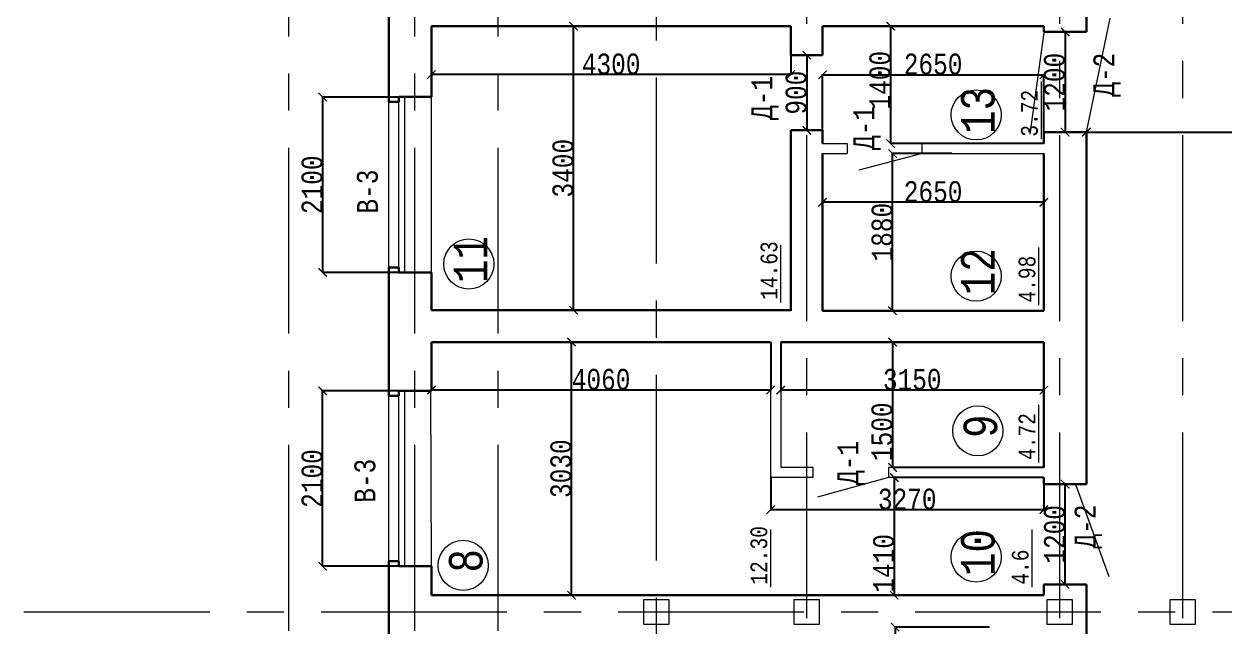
# Model space of a CAD drawing. Header units: millimetres. Extents: x -689206 to 4969298, y -1019800 to 703299.
# Drawn here: x -182620 to -168257, y -463225 to -456011 of the extents above; entities that cross this region are included whole.
import ezdxf

# ---------------------------------------------------------------- set-up
doc = ezdxf.new("R2010")
doc.units = ezdxf.units.MM
doc.linetypes.add('JIS_02_4.0', pattern=[5.5, 4, -1.5])
doc.linetypes.add('осеваяX2', pattern=[101.6, 63.5, -12.7, 12.7, -12.7])
for name, color, linetype, lineweight in [('несущие', 7, 'Continuous', 30), ('ПЕРЕГОРОДКИ', 252, 'Continuous', 9), ('РАЗМЕРЫ', 7, 'Continuous', 9), ('сваи', 7, 'JIS_02_4.0', 30), ('стены', 7, 'Continuous', 20)]:
    doc.layers.add(name, color=color, linetype=linetype, lineweight=lineweight)
doc.layers.add('четотам', color=7, linetype='Continuous')
doc.styles.add('Аннотативный', font='isocteur.ttf', dxfattribs={"width": 0.7, "height": 250})
doc.dimstyles.new('Аннотативный', dxfattribs={"dimscale": 0, "dimtxt": 250, "dimasz": 100, "dimexe": 1.25, "dimexo": 0.625, "dimtad": 1, "dimdec": 0, "dimtxsty": 'Аннотативный', "dimblk": 'ARCHTICK', "dimcen": 2.5, "dimadec": 0, "dimazin": 0, "dimtfac": 1, "dimtdec": 0, "dimtmove": 0, "dimatfit": 3, "dimfxl": 1, "dimarcsym": 0})

# ---------------------------------------------------------------- blocks, each defined once
blk = doc.blocks.new('_ArchTick')
at = {"color": 0, "linetype": 'ByBlock', "const_width": 0.15}
blk.add_lwpolyline([(-0.5, -0.5), (0.5, 0.5)], dxfattribs=at)
blk = doc.blocks.new('*D3010')
at = {"layer": 'Defpoints', "color": 0, "lineweight": 30, "transparency": 16777216}
for p in [(-176067, -459816), (-176067, -459816), (-176067, -462846)]:
    blk.add_point(p, dxfattribs=at)
at = {"layer": 'стены', "color": 0, "lineweight": -2, "transparency": 16777216}
for p, q in [((-176068, -459816), (-176068, -459816)), ((-176067, -462846), (-176067, -459816)), ((-176068, -462846), (-176068, -462846))]:
    blk.add_line(p, q, dxfattribs=at)
at = {"layer": 'стены', "color": 0, "lineweight": -2, "transparency": 16777216, "xscale": 100, "yscale": 100, "zscale": 100}
for p, rotation in [((-176067, -459816), 90), ((-176067, -462846), 270)]:
    blk.add_blockref('_ArchTick', p, dxfattribs=dict(at, rotation=rotation))
at = {"layer": 'стены', "color": 0, "lineweight": 5, "transparency": 16777216, "insert": (-176193, -461331), "char_height": 250, "attachment_point": 5, "rotation": 90, "style": 'Аннотативный'}
blk.add_mtext('3030', dxfattribs=at)
blk = doc.blocks.new('*D3011')
at = {"layer": 'Defpoints', "color": 0, "lineweight": 30, "transparency": 16777216}
for p in [(-177743, -459816), (-173683, -459816), (-177743, -460390)]:
    blk.add_point(p, dxfattribs=at)
at = {"layer": 'стены', "color": 0, "lineweight": -2, "transparency": 16777216}
for p, q in [((-177743, -459816), (-177743, -460391)), ((-173683, -459816), (-173683, -460391)), ((-173683, -460390), (-177743, -460390))]:
    blk.add_line(p, q, dxfattribs=at)
at = {"layer": 'стены', "color": 0, "lineweight": -2, "transparency": 16777216, "xscale": 100, "yscale": 100, "zscale": 100, "rotation": 180}
blk.add_blockref('_ArchTick', (-177743, -460390), dxfattribs=at)
at = {"layer": 'стены', "color": 0, "lineweight": -2, "transparency": 16777216, "xscale": 100, "yscale": 100, "zscale": 100}
blk.add_blockref('_ArchTick', (-173683, -460390), dxfattribs=at)
at = {"layer": 'стены', "color": 0, "lineweight": 5, "transparency": 16777216, "insert": (-175713, -460264), "char_height": 250, "attachment_point": 5, "style": 'Аннотативный'}
blk.add_mtext('4060', dxfattribs=at)
blk = doc.blocks.new('*D3012')
at = {"layer": 'Defpoints', "color": 0, "lineweight": 30, "transparency": 16777216}
for p in [(-171063, -463226), (-172194, -464626), (-171063, -464626)]:
    blk.add_point(p, dxfattribs=at)
at = {"layer": 'стены', "color": 0, "lineweight": -2, "transparency": 16777216}
for p, q in [((-171064, -463226), (-172195, -463226)), ((-172194, -463226), (-172194, -464626)), ((-171064, -464626), (-172195, -464626))]:
    blk.add_line(p, q, dxfattribs=at)
at = {"layer": 'стены', "color": 0, "lineweight": -2, "transparency": 16777216, "xscale": 100, "yscale": 100, "zscale": 100}
for p, rotation in [((-172194, -463226), 90), ((-172194, -464626), 270)]:
    blk.add_blockref('_ArchTick', p, dxfattribs=dict(at, rotation=rotation))
at = {"layer": 'стены', "color": 0, "lineweight": 5, "transparency": 16777216, "insert": (-172319, -463926), "char_height": 250, "attachment_point": 5, "rotation": 90, "style": 'Аннотативный'}
blk.add_mtext('1400', dxfattribs=at)
blk = doc.blocks.new('*D3013')
at = {"layer": 'Defpoints', "color": 0, "lineweight": 30, "transparency": 16777216}
for p in [(-176043, -456036), (-176043, -456036), (-176043, -459436)]:
    blk.add_point(p, dxfattribs=at)
at = {"layer": 'стены', "color": 0, "lineweight": -2, "transparency": 16777216}
for p, q in [((-176043, -456036), (-176044, -456036)), ((-176043, -459436), (-176043, -456036)), ((-176043, -459436), (-176044, -459436))]:
    blk.add_line(p, q, dxfattribs=at)
at = {"layer": 'стены', "color": 0, "lineweight": -2, "transparency": 16777216, "xscale": 100, "yscale": 100, "zscale": 100}
for p, rotation in [((-176043, -456036), 90), ((-176043, -459436), 270)]:
    blk.add_blockref('_ArchTick', p, dxfattribs=dict(at, rotation=rotation))
at = {"layer": 'стены', "color": 0, "lineweight": 5, "transparency": 16777216, "insert": (-176168, -457736), "char_height": 250, "attachment_point": 5, "rotation": 90, "style": 'Аннотативный'}
blk.add_mtext('3400', dxfattribs=at)
blk = doc.blocks.new('*D3014')
at = {"layer": 'Defpoints', "color": 0, "lineweight": 30, "transparency": 16777216}
for p in [(-177743, -456036), (-173443, -456036), (-177743, -456616)]:
    blk.add_point(p, dxfattribs=at)
at = {"layer": 'стены', "color": 0, "lineweight": -2, "transparency": 16777216}
for p, q in [((-177743, -456036), (-177743, -456618)), ((-173443, -456036), (-173443, -456618)), ((-173443, -456616), (-177743, -456616))]:
    blk.add_line(p, q, dxfattribs=at)
at = {"layer": 'стены', "color": 0, "lineweight": -2, "transparency": 16777216, "xscale": 100, "yscale": 100, "zscale": 100}
for p, rotation in [((-177743, -456616), 179.9999999999985), ((-173443, -456616), 359.9999999999985)]:
    blk.add_blockref('_ArchTick', p, dxfattribs=dict(at, rotation=rotation))
at = {"layer": 'стены', "color": 0, "lineweight": 5, "transparency": 16777216, "insert": (-175593, -456491), "char_height": 250, "attachment_point": 5, "style": 'Аннотативный'}
blk.add_mtext('4300', dxfattribs=at)
blk = doc.blocks.new('*D3015')
at = {"layer": 'Defpoints', "color": 0, "lineweight": 30, "transparency": 16777216}
for p in [(-172224, -457561), (-171515, -457561), (-171515, -459441)]:
    blk.add_point(p, dxfattribs=at)
at = {"layer": 'стены', "color": 0, "lineweight": -2, "transparency": 16777216}
for p, q in [((-171516, -457561), (-172225, -457561)), ((-172224, -459441), (-172224, -457561)), ((-171516, -459441), (-172225, -459441))]:
    blk.add_line(p, q, dxfattribs=at)
at = {"layer": 'стены', "color": 0, "lineweight": -2, "transparency": 16777216, "xscale": 100, "yscale": 100, "zscale": 100}
for p, rotation in [((-172224, -457561), 90), ((-172224, -459441), 270)]:
    blk.add_blockref('_ArchTick', p, dxfattribs=dict(at, rotation=rotation))
at = {"layer": 'стены', "color": 0, "lineweight": 5, "transparency": 16777216, "insert": (-172349, -458501), "char_height": 250, "attachment_point": 5, "rotation": 90, "style": 'Аннотативный'}
blk.add_mtext('1880', dxfattribs=at)
blk = doc.blocks.new('*D3021')
at = {"layer": 'Defpoints', "color": 0, "lineweight": 30, "transparency": 16777216}
for p in [(-177743, -456884), (-179046, -458984), (-177743, -458984)]:
    blk.add_point(p, dxfattribs=at)
at = {"layer": 'стены', "color": 0, "lineweight": -2, "transparency": 16777216}
for p, q in [((-177744, -456884), (-179047, -456884)), ((-179046, -456884), (-179046, -458984)), ((-177744, -458984), (-179047, -458984))]:
    blk.add_line(p, q, dxfattribs=at)
at = {"layer": 'стены', "color": 0, "lineweight": -2, "transparency": 16777216, "xscale": 100, "yscale": 100, "zscale": 100}
for p, rotation in [((-179046, -456884), 90), ((-179046, -458984), 270)]:
    blk.add_blockref('_ArchTick', p, dxfattribs=dict(at, rotation=rotation))
at = {"layer": 'стены', "color": 0, "lineweight": 5, "transparency": 16777216, "insert": (-179171, -457934), "char_height": 250, "attachment_point": 5, "rotation": 90, "style": 'Аннотативный'}
blk.add_mtext('2100', dxfattribs=at)
blk = doc.blocks.new('*D3022')
at = {"layer": 'Defpoints', "color": 0, "lineweight": 30, "transparency": 16777216}
for p in [(-179046, -460399), (-177753, -460399), (-177743, -462499)]:
    blk.add_point(p, dxfattribs=at)
at = {"layer": 'стены', "color": 0, "lineweight": -2, "transparency": 16777216}
for p, q in [((-177753, -460399), (-179047, -460399)), ((-179046, -462499), (-179046, -460399)), ((-177744, -462499), (-179047, -462499))]:
    blk.add_line(p, q, dxfattribs=at)
at = {"layer": 'стены', "color": 0, "lineweight": -2, "transparency": 16777216, "xscale": 100, "yscale": 100, "zscale": 100}
for p, rotation in [((-179046, -460399), 90), ((-179046, -462499), 270)]:
    blk.add_blockref('_ArchTick', p, dxfattribs=dict(at, rotation=rotation))
at = {"layer": 'стены', "color": 0, "lineweight": 5, "transparency": 16777216, "insert": (-179171, -461449), "char_height": 250, "attachment_point": 5, "rotation": 90, "style": 'Аннотативный'}
blk.add_mtext('2100', dxfattribs=at)
blk = doc.blocks.new('*D3059')
at = {"layer": 'Defpoints', "color": 0, "lineweight": 30, "transparency": 16777216}
for p in [(-170414, -459816), (-172224, -461316), (-170414, -461316)]:
    blk.add_point(p, dxfattribs=at)
at = {"layer": 'ПЕРЕГОРОДКИ', "color": 0, "lineweight": -2, "transparency": 16777216}
for p, q in [((-170415, -459816), (-172226, -459816)), ((-172224, -459816), (-172224, -461316)), ((-170415, -461316), (-172226, -461316))]:
    blk.add_line(p, q, dxfattribs=at)
at = {"layer": 'ПЕРЕГОРОДКИ', "color": 0, "lineweight": -2, "transparency": 16777216, "xscale": 100, "yscale": 100, "zscale": 100}
for p, rotation in [((-172224, -459816), 90), ((-172224, -461316), 270)]:
    blk.add_blockref('_ArchTick', p, dxfattribs=dict(at, rotation=rotation))
at = {"layer": 'ПЕРЕГОРОДКИ', "color": 0, "lineweight": 5, "transparency": 16777216, "insert": (-172350, -460889), "char_height": 250, "attachment_point": 5, "rotation": 90, "style": 'Аннотативный'}
blk.add_mtext('1500', dxfattribs=at)
blk = doc.blocks.new('*D3060')
at = {"layer": 'Defpoints', "color": 0, "lineweight": 30, "transparency": 16777216}
for p in [(-173063, -458144), (-173063, -459441), (-170414, -459441)]:
    blk.add_point(p, dxfattribs=at)
at = {"layer": 'ПЕРЕГОРОДКИ', "color": 0, "lineweight": -2, "transparency": 16777216}
for p, q in [((-173063, -459440), (-173063, -458142)), ((-170414, -458144), (-173063, -458144)), ((-170414, -459440), (-170414, -458142))]:
    blk.add_line(p, q, dxfattribs=at)
at = {"layer": 'ПЕРЕГОРОДКИ', "color": 0, "lineweight": -2, "transparency": 16777216, "xscale": 100, "yscale": 100, "zscale": 100, "rotation": 180}
blk.add_blockref('_ArchTick', (-173063, -458144), dxfattribs=at)
at = {"layer": 'ПЕРЕГОРОДКИ', "color": 0, "lineweight": -2, "transparency": 16777216, "xscale": 100, "yscale": 100, "zscale": 100}
blk.add_blockref('_ArchTick', (-170414, -458144), dxfattribs=at)
at = {"layer": 'ПЕРЕГОРОДКИ', "color": 0, "lineweight": 5, "transparency": 16777216, "insert": (-171739, -458018), "char_height": 250, "attachment_point": 5, "style": 'Аннотативный'}
blk.add_mtext('2650', dxfattribs=at)
blk = doc.blocks.new('*D3061')
at = {"layer": 'Defpoints', "color": 0, "lineweight": 30, "transparency": 16777216}
for p in [(-173563, -459816), (-170414, -459816), (-173563, -460391)]:
    blk.add_point(p, dxfattribs=at)
at = {"layer": 'ПЕРЕГОРОДКИ', "color": 0, "lineweight": -2, "transparency": 16777216}
for p, q in [((-173563, -459816), (-173563, -460392)), ((-170414, -459816), (-170414, -460392)), ((-170414, -460391), (-173563, -460391))]:
    blk.add_line(p, q, dxfattribs=at)
at = {"layer": 'ПЕРЕГОРОДКИ', "color": 0, "lineweight": -2, "transparency": 16777216, "xscale": 100, "yscale": 100, "zscale": 100, "rotation": 180}
blk.add_blockref('_ArchTick', (-173563, -460391), dxfattribs=at)
at = {"layer": 'ПЕРЕГОРОДКИ', "color": 0, "lineweight": -2, "transparency": 16777216, "xscale": 100, "yscale": 100, "zscale": 100}
blk.add_blockref('_ArchTick', (-170414, -460391), dxfattribs=at)
at = {"layer": 'ПЕРЕГОРОДКИ', "color": 0, "lineweight": 5, "transparency": 16777216, "insert": (-171989, -460265), "char_height": 250, "attachment_point": 5, "style": 'Аннотативный'}
blk.add_mtext('3150', dxfattribs=at)
blk = doc.blocks.new('*D3062')
at = {"layer": 'Defpoints', "color": 0, "lineweight": 30, "transparency": 16777216}
for p in [(-170414, -456618), (-173063, -457441), (-170414, -457441)]:
    blk.add_point(p, dxfattribs=at)
at = {"layer": 'ПЕРЕГОРОДКИ', "color": 0, "lineweight": -2, "transparency": 16777216}
for p, q in [((-173063, -457440), (-173063, -456616)), ((-173063, -456618), (-170414, -456618)), ((-170414, -457440), (-170414, -456616))]:
    blk.add_line(p, q, dxfattribs=at)
at = {"layer": 'ПЕРЕГОРОДКИ', "color": 0, "lineweight": -2, "transparency": 16777216, "xscale": 100, "yscale": 100, "zscale": 100, "rotation": 180}
blk.add_blockref('_ArchTick', (-173063, -456618), dxfattribs=at)
at = {"layer": 'ПЕРЕГОРОДКИ', "color": 0, "lineweight": -2, "transparency": 16777216, "xscale": 100, "yscale": 100, "zscale": 100}
blk.add_blockref('_ArchTick', (-170414, -456618), dxfattribs=at)
at = {"layer": 'ПЕРЕГОРОДКИ', "color": 0, "lineweight": 5, "transparency": 16777216, "insert": (-171739, -456492), "char_height": 250, "attachment_point": 5, "style": 'Аннотативный'}
blk.add_mtext('2650', dxfattribs=at)
blk = doc.blocks.new('*D3063')
at = {"layer": 'Defpoints', "color": 0, "lineweight": 30, "transparency": 16777216}
for p in [(-170414, -456036), (-172248, -457441), (-170414, -457441)]:
    blk.add_point(p, dxfattribs=at)
at = {"layer": 'ПЕРЕГОРОДКИ', "color": 0, "lineweight": -2, "transparency": 16777216}
for p, q in [((-170415, -456036), (-172249, -456036)), ((-172248, -456036), (-172248, -457441)), ((-170415, -457441), (-172249, -457441))]:
    blk.add_line(p, q, dxfattribs=at)
at = {"layer": 'ПЕРЕГОРОДКИ', "color": 0, "lineweight": -2, "transparency": 16777216, "xscale": 100, "yscale": 100, "zscale": 100}
for p, rotation in [((-172248, -456036), 90), ((-172248, -457441), 270)]:
    blk.add_blockref('_ArchTick', p, dxfattribs=dict(at, rotation=rotation))
at = {"layer": 'ПЕРЕГОРОДКИ', "color": 0, "lineweight": 5, "transparency": 16777216, "insert": (-172374, -456683), "char_height": 250, "attachment_point": 5, "rotation": 90, "style": 'Аннотативный'}
blk.add_mtext('1400', dxfattribs=at)
blk = doc.blocks.new('*D3109')
at = {"layer": 'Defpoints', "color": 0, "linetype": 'ByBlock', "lineweight": 30, "transparency": 16777216}
for p in [(-170159, -456106), (-170224, -457305), (-170159, -457305)]:
    blk.add_point(p, dxfattribs=at)
at = {"layer": 'РАЗМЕРЫ', "color": 0, "linetype": 'ByBlock', "lineweight": -2, "transparency": 16777216}
for p, q in [((-170160, -456106), (-170160, -456106)), ((-170159, -456106), (-170159, -457305)), ((-170223, -457305), (-170158, -457305))]:
    blk.add_line(p, q, dxfattribs=at)
at = {"layer": 'РАЗМЕРЫ', "color": 0, "linetype": 'ByBlock', "lineweight": -2, "transparency": 16777216, "xscale": 100, "yscale": 100, "zscale": 100}
for p, rotation in [((-170159, -456106), 90), ((-170159, -457305), 270)]:
    blk.add_blockref('_ArchTick', p, dxfattribs=dict(at, rotation=rotation))
at = {"layer": 'РАЗМЕРЫ', "color": 0, "linetype": 'ByBlock', "lineweight": 5, "transparency": 16777216, "insert": (-170285, -456706), "char_height": 250, "attachment_point": 5, "rotation": 90, "style": 'Аннотативный'}
blk.add_mtext('1200', dxfattribs=at)
blk = doc.blocks.new('*D3111')
at = {"layer": 'Defpoints', "color": 0, "linetype": 'ByBlock', "lineweight": 30, "transparency": 16777216}
for p in [(-173251, -456382), (-173251, -457282), (-173251, -457282)]:
    blk.add_point(p, dxfattribs=at)
at = {"layer": 'РАЗМЕРЫ', "color": 0, "linetype": 'ByBlock', "lineweight": -2, "transparency": 16777216}
for p, q in [((-173252, -456382), (-173253, -456382)), ((-173251, -456382), (-173251, -457282)), ((-173252, -457282), (-173253, -457282))]:
    blk.add_line(p, q, dxfattribs=at)
at = {"layer": 'РАЗМЕРЫ', "color": 0, "linetype": 'ByBlock', "lineweight": -2, "transparency": 16777216, "xscale": 100, "yscale": 100, "zscale": 100}
for p, rotation in [((-173251, -456382), 90), ((-173251, -457282), 270)]:
    blk.add_blockref('_ArchTick', p, dxfattribs=dict(at, rotation=rotation))
at = {"layer": 'РАЗМЕРЫ', "color": 0, "linetype": 'ByBlock', "lineweight": 5, "transparency": 16777216, "insert": (-173377, -456832), "char_height": 250, "attachment_point": 5, "rotation": 90, "style": 'Аннотативный'}
blk.add_mtext('900', dxfattribs=at)
blk = doc.blocks.new('*D3163')
at = {"layer": 'Defpoints', "color": 0, "linetype": 'ByBlock', "lineweight": 30, "transparency": 16777216}
for p in [(-170414, -461436), (-172204, -462846), (-170414, -462846)]:
    blk.add_point(p, dxfattribs=at)
at = {"layer": 'РАЗМЕРЫ', "color": 0, "linetype": 'ByBlock', "lineweight": -2, "transparency": 16777216}
for p, q in [((-170415, -461436), (-172206, -461436)), ((-172204, -461436), (-172204, -462846)), ((-170415, -462846), (-172206, -462846))]:
    blk.add_line(p, q, dxfattribs=at)
at = {"layer": 'РАЗМЕРЫ', "color": 0, "linetype": 'ByBlock', "lineweight": -2, "transparency": 16777216, "xscale": 100, "yscale": 100, "zscale": 100}
for p, rotation in [((-172204, -461436), 90), ((-172204, -462846), 270)]:
    blk.add_blockref('_ArchTick', p, dxfattribs=dict(at, rotation=rotation))
at = {"layer": 'РАЗМЕРЫ', "color": 0, "linetype": 'ByBlock', "lineweight": 5, "transparency": 16777216, "insert": (-172330, -462464), "char_height": 250, "attachment_point": 5, "rotation": 90, "style": 'Аннотативный'}
blk.add_mtext('1410', dxfattribs=at)
blk = doc.blocks.new('*D3164')
at = {"layer": 'Defpoints', "color": 0, "linetype": 'ByBlock', "lineweight": 30, "transparency": 16777216}
for p in [(-173683, -461436), (-170414, -461436), (-173683, -461822)]:
    blk.add_point(p, dxfattribs=at)
at = {"layer": 'РАЗМЕРЫ', "color": 0, "linetype": 'ByBlock', "lineweight": -2, "transparency": 16777216}
for p, q in [((-173683, -461436), (-173683, -461823)), ((-170414, -461436), (-170414, -461823)), ((-170414, -461822), (-173683, -461822))]:
    blk.add_line(p, q, dxfattribs=at)
at = {"layer": 'РАЗМЕРЫ', "color": 0, "linetype": 'ByBlock', "lineweight": -2, "transparency": 16777216, "xscale": 100, "yscale": 100, "zscale": 100, "rotation": 180}
blk.add_blockref('_ArchTick', (-173683, -461822), dxfattribs=at)
at = {"layer": 'РАЗМЕРЫ', "color": 0, "linetype": 'ByBlock', "lineweight": -2, "transparency": 16777216, "xscale": 100, "yscale": 100, "zscale": 100}
blk.add_blockref('_ArchTick', (-170414, -461822), dxfattribs=at)
at = {"layer": 'РАЗМЕРЫ', "color": 0, "linetype": 'ByBlock', "lineweight": 5, "transparency": 16777216, "insert": (-172049, -461697), "char_height": 250, "attachment_point": 5, "style": 'Аннотативный'}
blk.add_mtext('3270', dxfattribs=at)
blk = doc.blocks.new('*D3158')
at = {"layer": 'Defpoints', "color": 0, "linetype": 'ByBlock', "lineweight": 30, "transparency": 16777216}
for p in [(-169904, -457304), (-162725, -457304), (-162725, -457304)]:
    blk.add_point(p, dxfattribs=at)
at = {"layer": 'РАЗМЕРЫ', "color": 0, "linetype": 'ByBlock', "lineweight": -2, "transparency": 16777216}
for p, q in [((-169904, -457304), (-169904, -457303)), ((-169904, -457304), (-162725, -457304)), ((-162725, -457304), (-162725, -457303))]:
    blk.add_line(p, q, dxfattribs=at)
at = {"layer": 'РАЗМЕРЫ', "color": 0, "linetype": 'ByBlock', "lineweight": -2, "transparency": 16777216, "xscale": 100, "yscale": 100, "zscale": 100, "rotation": 180}
blk.add_blockref('_ArchTick', (-169904, -457304), dxfattribs=at)
at = {"layer": 'РАЗМЕРЫ', "color": 0, "linetype": 'ByBlock', "lineweight": -2, "transparency": 16777216, "xscale": 100, "yscale": 100, "zscale": 100}
blk.add_blockref('_ArchTick', (-162725, -457304), dxfattribs=at)
at = {"layer": 'РАЗМЕРЫ', "color": 0, "linetype": 'ByBlock', "lineweight": 5, "transparency": 16777216, "insert": (-166314, -457179), "char_height": 250, "attachment_point": 5, "style": 'Аннотативный'}
blk.add_mtext('7690', dxfattribs=at)
blk = doc.blocks.new('*D3208')
at = {"layer": 'Defpoints', "color": 0, "linetype": 'ByBlock', "lineweight": 30, "ltscale": 35, "transparency": 16777216}
for p in [(-170159, -461517), (-169904, -461517), (-169904, -462717)]:
    blk.add_point(p, dxfattribs=at)
at = {"layer": 'РАЗМЕРЫ', "color": 0, "linetype": 'ByBlock', "lineweight": -2, "ltscale": 35, "transparency": 16777216}
for p, q in [((-169905, -461517), (-170160, -461517)), ((-170159, -462717), (-170159, -461517)), ((-169905, -462717), (-170160, -462717))]:
    blk.add_line(p, q, dxfattribs=at)
at = {"layer": 'РАЗМЕРЫ', "color": 0, "linetype": 'ByBlock', "lineweight": -2, "ltscale": 35, "transparency": 16777216, "xscale": 100, "yscale": 100, "zscale": 100}
for p, rotation in [((-170159, -461517), 90), ((-170159, -462717), 270)]:
    blk.add_blockref('_ArchTick', p, dxfattribs=dict(at, rotation=rotation))
at = {"layer": 'РАЗМЕРЫ', "color": 0, "linetype": 'ByBlock', "lineweight": 5, "ltscale": 35, "transparency": 16777216, "insert": (-170285, -462117), "char_height": 250, "attachment_point": 5, "rotation": 90, "style": 'Аннотативный'}
blk.add_mtext('1200', dxfattribs=at)

msp = doc.modelspace()

# ---------------------------------------------------------------- linework, layer by layer
at = {"layer": 'несущие', "color": 0}
for p, q in [((-169904, -456105.7), (-169904, -455570.1)), ((-171063.4, -456035.5), (-170414, -456035.5)), ((-170414, -456105.7), (-170414, -456035.5)), ((-170414, -456105.7), (-169904, -456105.7)), ((-170414, -457305.7), (-169904, -457304.5)), ((-170414, -457440.5), (-170414, -457305.7)), ((-169904, -461517), (-169904, -457304.5)), ((-170414, -459440.5), (-170414, -457560.5)), ((-171063.4, -459440.5), (-170414, -459440.5)), ((-171063.4, -459815.5), (-170414, -459815.5)), ((-170414, -461315.5), (-170414, -459815.5)), ((-170414, -461517), (-170414, -461435.5)), ((-170414, -461517), (-169904, -461517)), ((-170414, -462845.5), (-170414, -462717)), ((-169904, -463346.8), (-169904, -462717)), ((-171063.4, -462845.5), (-170414, -462845.5))]:
    msp.add_line(p, q, dxfattribs=at)
at = {"layer": 'РАЗМЕРЫ', "linetype": 'осеваяX2', "lineweight": 5, "ltscale": 35}
for p, q in [((-179452.9, -491718.3), (-179451.7, -424515.6)), ((-175053.4, -424648.3), (-175053.4, -491718.3)), ((-182620.4, -463045.5), (-132779.1, -463045.5))]:
    msp.add_line(p, q, dxfattribs=at)
at = {"layer": 'РАЗМЕРЫ', "linetype": 'ByBlock', "lineweight": 20}
msp.add_line((-170414.6, -456110.3), (-170580, -457328.2), dxfattribs=at)
at = {"layer": 'РАЗМЕРЫ'}
for p, q in [((-170443.5, -457388.6), (-170443.5, -456699.4)), ((-173560.6, -459340.8), (-173560.6, -458651.5)), ((-170472.5, -459373.4), (-170472.5, -458684.2)), ((-170472.2, -461255.9), (-170472.2, -460566.6)), ((-173681.8, -462748.5), (-173681.8, -462059.3)), ((-170554.2, -462748.5), (-170554.2, -462059.3))]:
    msp.add_line(p, q, dxfattribs=at)
at = {"layer": 'РАЗМЕРЫ', "lineweight": 13}
for p, q in [((-178253.4, -462439), (-178253.4, -460459)), ((-177743.4, -462499), (-177752.8, -460399))]:
    msp.add_line(p, q, dxfattribs=at)
at = {"layer": 'сваи', "linetype": 'ByBlock', "lineweight": 9, "ltscale": 35}
msp.add_line((-169904, -457304.5), (-169618.2, -455942.4), dxfattribs=at)
at = {"layer": 'стены', "linetype": 'осеваяX2', "lineweight": 5, "ltscale": 35}
for p, q in [((-177943.4, -491718.3), (-177943.4, -424515.6)), ((-176943.4, -491718.3), (-176943.4, -424515.6)), ((-173251.4, -491568.3), (-173251.4, -424515.6)), ((-170224, -491568.3), (-170224, -424515.6)), ((-168751.4, -491568.3), (-168751.4, -424515.6))]:
    msp.add_line(p, q, dxfattribs=at)
at = {"layer": 'стены', "lineweight": 30}
for p, q in [((-178253.4, -456943.7), (-178253.4, -455525.5)), ((-177743.4, -456883.7), (-177743.4, -456035.5)), ((-173443.4, -456035.5), (-177743.4, -456035.5)), ((-173443.4, -456381.9), (-173443.4, -456035.5)), ((-171063.4, -456035.5), (-173063.4, -456035.5)), ((-173063.4, -456381.9), (-173063.4, -456035.5)), ((-173063.4, -456381.9), (-173443.4, -456381.9)), ((-178133.4, -456883.7), (-178133.4, -456943.7)), ((-178133.4, -456883.7), (-177743.4, -456883.7)), ((-178133.4, -456943.7), (-178253.4, -456943.7)), ((-173443.4, -459440.5), (-173443.4, -457281.9)), ((-173443.4, -457281.9), (-173063.4, -457281.9)), ((-173063.4, -457440.5), (-173063.4, -457281.9)), ((-173063.4, -459440.5), (-173063.4, -457560.5)), ((-178253.4, -460459), (-178253.4, -458923.7)), ((-178133.4, -458923.7), (-178253.4, -458923.7)), ((-178133.4, -458983.7), (-178133.4, -458923.7)), ((-178133.4, -458983.7), (-177743.4, -458983.7)), ((-177743.4, -459435.5), (-177743.4, -458983.7)), ((-177743.4, -459435.5), (-173443.4, -459435.5)), ((-173063.4, -459440.5), (-171063.4, -459440.5)), ((-177743.4, -460399), (-177743.4, -459815.5)), ((-177743.4, -459815.5), (-173683.4, -459815.5)), ((-173563.4, -459815.5), (-171063.4, -459815.5)), ((-171063.4, -459815.5), (-173563.4, -459815.5)), ((-178133.4, -460459), (-178253.4, -460459)), ((-178133.4, -460399), (-178133.4, -460459)), ((-178133.4, -460399), (-177743.4, -460399)), ((-178253.4, -463355.5), (-178253.4, -462439)), ((-178133.4, -462439), (-178253.4, -462439)), ((-178133.4, -462499), (-178133.4, -462439)), ((-178133.4, -462499), (-177743.4, -462499)), ((-177743.4, -462845.5), (-177743.4, -462499)), ((-170414, -462717), (-169904, -462717)), ((-177743.4, -462845.5), (-171063.4, -462845.5))]:
    msp.add_line(p, q, dxfattribs=at)
at = {"layer": 'стены', "color": 152, "lineweight": 30, "true_color": 0x2776bb}
for p, q in [((-178103.4, -456883.7), (-177743.4, -456883.7)), ((-177743.4, -458983.7), (-178103.4, -458983.7)), ((-178103.4, -460399), (-177743.4, -460399)), ((-177743.4, -462499), (-178103.4, -462499))]:
    msp.add_line(p, q, dxfattribs=at)
at = {"layer": 'стены', "lineweight": 13}
for p, q in [((-178063.4, -458983.7), (-178063.4, -456883.7)), ((-177743.4, -458983.7), (-177743.4, -456883.7)), ((-178253.4, -458923.7), (-178253.4, -456943.7)), ((-178133.4, -458923.7), (-178133.4, -456943.7)), ((-173063.4, -457440.5), (-172768.2, -457440.5)), ((-172768.2, -457440.5), (-172768.2, -457560.5)), ((-171868.2, -457560.5), (-171868.2, -457440.5)), ((-173063.4, -457560.5), (-172768.2, -457560.5)), ((-171868.2, -457560.5), (-170414, -457560.5)), ((-173683.4, -459815.5), (-173683.4, -461435.5)), ((-173563.4, -459815.5), (-173563.4, -461315.5)), ((-178133.4, -462439), (-178133.4, -460459)), ((-178063.4, -462499), (-178063.4, -460399)), ((-173173.6, -461315.5), (-173563.4, -461315.5)), ((-173173.6, -461435.5), (-173173.6, -461315.5)), ((-173173.6, -461435.5), (-173683.4, -461435.5)), ((-173173.6, -461435.5), (-173560.7, -461435.5))]:
    msp.add_line(p, q, dxfattribs=at)
at = {"layer": 'стены'}
for p, q in [((-171868.2, -457440.5), (-170414, -457440.5)), ((-173063.4, -459440.5), (-173063.4, -457560.5)), ((-173251.4, -459815.5), (-173243.4, -459815.5)), ((-170414, -461315.5), (-172273.6, -461315.5)), ((-172273.6, -461315.5), (-172273.6, -461435.5)), ((-170414, -461435.5), (-172273.6, -461435.5))]:
    msp.add_line(p, q, dxfattribs=at)
at = {"layer": 'стены', "lineweight": 9}
for p, q in [((-171868.2, -457560.5), (-172626.7, -457759.9)), ((-172273.6, -461435.5), (-173123.5, -461671.7)), ((-170034, -461517), (-169637.3, -462621.8))]:
    msp.add_line(p, q, dxfattribs=at)
at = {"layer": 'стены', "lineweight": 20}
for points in [[(-175203.4, -463195.5), (-175203.4, -462895.5), (-174903.4, -462895.5), (-174903.4, -463195.5)], [(-173401.4, -463195.5), (-173401.4, -462895.5), (-173101.4, -462895.5), (-173101.4, -463195.5)], [(-170374, -463195.5), (-170374, -462895.5), (-170074, -462895.5), (-170074, -463195.5)], [(-168901.4, -463195.5), (-168901.4, -462895.5), (-168601.4, -462895.5), (-168601.4, -463195.5)]]:
    msp.add_lwpolyline(points, close=True, dxfattribs=at)
at = {"layer": 'четотам', "lineweight": 13}
for centre in [(-171223.7, -457098.3), (-177296.1, -458882.4), (-171223.7, -459028.3), (-171203.7, -460878.3), (-177363.7, -462488.3), (-171223.7, -462388.3)]:
    msp.add_circle(centre, 300, dxfattribs=at)

# ---------------------------------------------------------------- texts
at = {"layer": 'РАЗМЕРЫ', "lineweight": 20, "ltscale": 150, "char_height": 250, "width": 922.913, "attachment_point": 1, "style": 'Аннотативный'}
for s, insert, rotation in [('Д-2', (-169819.8, -456881.1), 90), ('Д-1', (-173914.3, -457158.3), 90), ('Д-1', (-172694.3, -457518.3), 90), ('В-3', (-178633.7, -458279.4), 90.25592), ('Д-1', (-172884.5, -461525.4), 90), ('В-3', (-178663.7, -461739.4), 90.25592), ('Д-2', (-170044.5, -462286.5), 90)]:
    msp.add_mtext(s, dxfattribs=dict(at, insert=insert, rotation=rotation))
at = {"layer": 'РАЗМЕРЫ', "lineweight": 13, "ltscale": 150, "char_height": 401.1, "width": 1460, "attachment_point": 1, "rotation": 90, "style": 'Аннотативный'}
for s, insert in [('13', (-171403.6, -457326.3)), ('11', (-177476, -459110.4)), ('12', (-171403.6, -459256.3)), ('9', (-171373.5, -460964.1)), ('10', (-171403.6, -462616.3)), ('8', (-177533.5, -462574.1))]:
    msp.add_mtext(s, dxfattribs=dict(at, insert=insert))
at = {"layer": 'РАЗМЕРЫ', "char_height": 200, "width": 656.117, "attachment_point": 1, "rotation": 90, "style": 'Аннотативный'}
for s, insert in [('3.72', (-170686.3, -457359.4)), ('14.63', (-173803.4, -459311.5)), ('4.98', (-170715.3, -459344.1)), ('4.72', (-170715, -461226.6)), ('12.30', (-173924.6, -462719.3)), ('4.6', (-170797, -462719.3))]:
    msp.add_mtext(s, dxfattribs=dict(at, insert=insert))

# ---------------------------------------------------------------- dimensions: what is measured, and where the dimension line sits
at = {"layer": 'ПЕРЕГОРОДКИ', "color": 0, "lineweight": 5}
dim = msp.add_linear_dim(base=(-172248.2, -457440.5), p1=(-170414, -456035.5), p2=(-170414, -457440.5), angle=270, text='1400', dimstyle='Аннотативный', dxfattribs=at)
dim.commit()
dim.dimension.update_dxf_attribs({"geometry": '*D3063', "text_midpoint": (-172248.2, -456683.2), "dimtype": 161})
for p1, p2, distance, picture, middle in [((-173063.4, -457440.5), (-170414, -457440.5), 822.9, '*D3062', (-171738.7, -456492)), ((-170414, -459440.5), (-173063.4, -459440.5), -1297, '*D3060', (-171738.7, -458017.9))]:
    dim = msp.add_aligned_dim(p1=p1, p2=p2, distance=distance, text='2650', dimstyle='Аннотативный', dxfattribs=at)
    dim.commit()
    dim.dimension.update_dxf_attribs({"geometry": picture, "text_midpoint": middle})
at = {"layer": 'ПЕРЕГОРОДКИ', "color": 18, "lineweight": 5, "true_color": 0x000000}
dim = msp.add_linear_dim(base=(-172224.4, -461315.5), p1=(-170414, -459815.5), p2=(-170414, -461315.5), angle=270, dimstyle='Аннотативный', dxfattribs=at)
dim.commit()
dim.dimension.update_dxf_attribs({"geometry": '*D3059', "text_midpoint": (-172224.4, -460889.3), "dimtype": 161})
dim = msp.add_aligned_dim(p1=(-170414, -459815.5), p2=(-173563.4, -459815.5), distance=575.4, text='3150', dimstyle='Аннотативный', dxfattribs=at)
dim.commit()
dim.dimension.update_dxf_attribs({"geometry": '*D3061', "text_midpoint": (-171988.7, -460265.3)})
at = {"layer": 'РАЗМЕРЫ', "color": 18, "linetype": 'ByBlock', "lineweight": 5, "true_color": 0x000000}
for base, p1, p2, picture, middle in [((-170159, -457305.3), (-170159, -456105.7), (-170224, -457305.3), '*D3109', (-170284.6, -456705.5)), ((-173251.4, -457281.9), (-173251.4, -456381.9), (-173251.4, -457281.9), '*D3111', (-173377, -456831.9))]:
    dim = msp.add_linear_dim(base=base, p1=p1, p2=p2, angle=90, dimstyle='Аннотативный', dxfattribs=at)
    dim.commit()
    dim.dimension.update_dxf_attribs({"geometry": picture, "text_midpoint": middle})
at = {"layer": 'РАЗМЕРЫ', "linetype": 'ByBlock', "lineweight": 5}
for base, p1, p2, text, picture, middle in [((-162725, -457304.5), (-169904, -457304.5), (-162725, -457304.5), '7690', '*D3158', (-166314.5, -457178.9)), ((-173683.4, -461822.1), (-170414, -461435.5), (-173683.4, -461435.5), '3270', '*D3164', (-172048.7, -461696.5))]:
    dim = msp.add_linear_dim(base=base, p1=p1, p2=p2, angle=180, text=text, dimstyle='Аннотативный', dxfattribs=at)
    dim.commit()
    dim.dimension.update_dxf_attribs({"geometry": picture, "text_midpoint": middle})
dim = msp.add_linear_dim(base=(-172204.4, -462845.5), p1=(-170414, -461435.5), p2=(-170414, -462845.5), angle=90, dimstyle='Аннотативный', dxfattribs=at)
dim.commit()
dim.dimension.update_dxf_attribs({"geometry": '*D3163', "text_midpoint": (-172204.4, -462464.3), "dimtype": 160})
at = {"layer": 'РАЗМЕРЫ', "linetype": 'ByBlock', "lineweight": 5, "ltscale": 35}
dim = msp.add_aligned_dim(p1=(-169904, -462717), p2=(-169904, -461517), distance=255, dimstyle='Аннотативный', dxfattribs=at)
dim.commit()
dim.dimension.update_dxf_attribs({"geometry": '*D3208', "text_midpoint": (-170284.6, -462117)})
at = {"layer": 'стены', "lineweight": 5}
for p1, p2, distance, picture, middle in [((-176042.7, -459435.5), (-176042.7, -456035.5), 0, '*D3013', (-176168.3, -457735.5)), ((-173443.4, -456035.5), (-177743.4, -456035.5), 580.9, '*D3014', (-175593.4, -456490.8)), ((-176066.9, -462845.5), (-176066.9, -459815.5), 0, '*D3010', (-176192.6, -461330.5)), ((-173683.4, -459815.5), (-177743.4, -459815.5), 574.1, '*D3011', (-175713.4, -460264))]:
    dim = msp.add_aligned_dim(p1=p1, p2=p2, distance=distance, dimstyle='Аннотативный', dxfattribs=at)
    dim.commit()
    dim.dimension.update_dxf_attribs({"geometry": picture, "text_midpoint": middle})
for base, p1, p2, picture, middle in [((-179045.6, -458983.7), (-177743.4, -456883.7), (-177743.4, -458983.7), '*D3021', (-179171.2, -457933.7)), ((-179045.6, -460399), (-177743.4, -462499), (-177752.8, -460399), '*D3022', (-179171.2, -461449))]:
    dim = msp.add_linear_dim(base=base, p1=p1, p2=p2, angle=90, dimstyle='Аннотативный', dxfattribs=at)
    dim.commit()
    dim.dimension.update_dxf_attribs({"geometry": picture, "text_midpoint": middle})
for base, p1, p2, angle, picture, middle in [((-172223.7, -457560.5), (-171515, -459440.5), (-171515, -457560.5), 90, '*D3015', (-172223.7, -458500.5)), ((-172193.7, -464625.5), (-171063.4, -463225.5), (-171063.4, -464625.5), 270, '*D3012', (-172193.7, -463925.5))]:
    dim = msp.add_linear_dim(base=base, p1=p1, p2=p2, angle=angle, dimstyle='Аннотативный', dxfattribs=at)
    dim.commit()
    dim.dimension.update_dxf_attribs({"geometry": picture, "text_midpoint": middle, "dimtype": 161})

doc.saveas('drawing.dxf')
